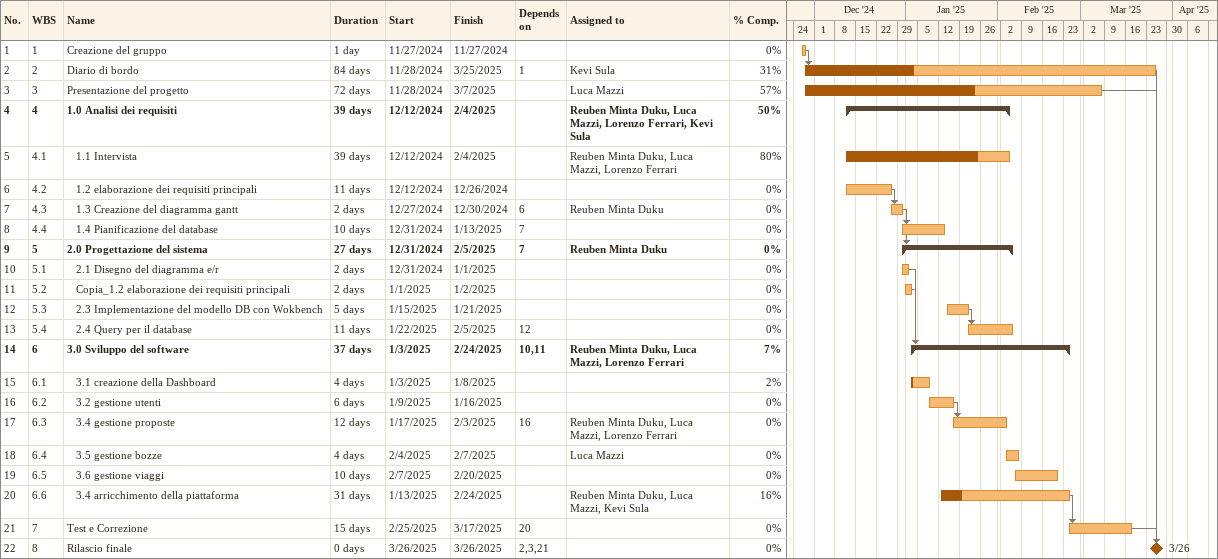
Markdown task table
| ID | WBS | Task | Duration | Start | Finish | Predecessors | Resources | % complete |
|---|---|---|---|---|---|---|---|---|
| 1 | 1 | Creazione del gruppo | 1d | 2024-11-27 | 2024-11-27 |  |  | 0 |
| 2 | 2 | Diario di bordo | 84d | 2024-11-28 | 2025-03-25 | 1 | Kevi Sula | 31 |
| 3 | 3 | Presentazione del progetto | 72d | 2024-11-28 | 2025-03-07 |  | Luca Mazzi | 57 |
| 4 | 4 | **1.0 Analisi dei requisiti** | 39d | 2024-12-12 | 2025-02-04 |  | Reuben Minta Duku, Luca Mazzi, Lorenzo Ferrari, Kevi Sula | 50 |
| 5 | 4.1 | 1.1 Intervista | 39d | 2024-12-12 | 2025-02-04 |  | Reuben Minta Duku, Luca Mazzi, Lorenzo Ferrari | 80 |
| 6 | 4.2 | 1.2 elaborazione dei requisiti principali | 11d | 2024-12-12 | 2024-12-26 |  |  | 0 |
| 7 | 4.3 | 1.3 Creazione del diagramma gantt | 2d | 2024-12-27 | 2024-12-30 | 6 | Reuben Minta Duku | 0 |
| 8 | 4.4 | 1.4 Pianificazione del database | 10d | 2024-12-31 | 2025-01-13 | 7 |  | 0 |
| 9 | 5 | **2.0 Progettazione del sistema** | 27d | 2024-12-31 | 2025-02-05 | 7 | Reuben Minta Duku | 0 |
| 10 | 5.1 | 2.1 Disegno del diagramma e/r | 2d | 2024-12-31 | 2025-01-01 |  |  | 0 |
| 11 | 5.2 | Copia_1.2 elaborazione dei requisiti principali | 2d | 2025-01-01 | 2025-01-02 |  |  | 0 |
| 12 | 5.3 | 2.3 Implementazione del modello DB con Wokbench | 5d | 2025-01-15 | 2025-01-21 |  |  | 0 |
| 13 | 5.4 | 2.4 Query per il database | 11d | 2025-01-22 | 2025-02-05 | 12 |  | 0 |
| 14 | 6 | **3.0 Sviluppo del software** | 37d | 2025-01-03 | 2025-02-24 | 10, 11 | Reuben Minta Duku, Luca Mazzi, Lorenzo Ferrari | 7 |
| 15 | 6.1 | 3.1 creazione della Dashboard | 4d | 2025-01-03 | 2025-01-08 |  |  | 2 |
| 16 | 6.2 | 3.2 gestione utenti | 6d | 2025-01-09 | 2025-01-16 |  |  | 0 |
| 17 | 6.3 | 3.4 gestione proposte | 12d | 2025-01-17 | 2025-02-03 | 16 | Reuben Minta Duku, Luca Mazzi, Lorenzo Ferrari | 0 |
| 18 | 6.4 | 3.5 gestione bozze | 4d | 2025-02-04 | 2025-02-07 |  | Luca Mazzi | 0 |
| 19 | 6.5 | 3.6 gestione viaggi | 10d | 2025-02-07 | 2025-02-20 |  |  | 0 |
| 20 | 6.6 | 3.4 arricchimento della piattaforma | 31d | 2025-01-13 | 2025-02-24 |  | Reuben Minta Duku, Luca Mazzi, Kevi Sula | 16 |
| 21 | 7 | Test e Correzione | 15d | 2025-02-25 | 2025-03-17 | 20 |  | 0 |
| 22 | 8 | Rilascio finale | 0d | 2025-03-26 | 2025-03-26 | 2, 3, 21 |  | 0 |
